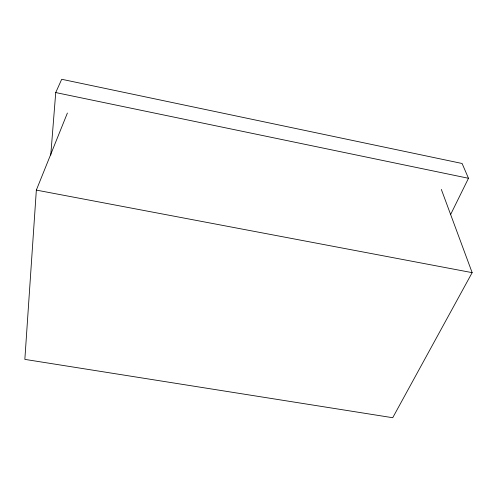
<?xml version="1.0" encoding="UTF-8"?>
<svg xmlns="http://www.w3.org/2000/svg" width="497" height="497" viewBox="0 0 497 497"><rect width="100%" height="100%" fill="white"/><g stroke="black" fill="none" stroke-linecap="round" stroke-linejoin="round"><path stroke-width="0.75" d="M67.399 113.036L36.343 190.102L24.85 359.381L392.717 417.722L472.15 272.648L441.336 189.419M50.762 155.07L55.732 92.56L61.709 79.278L462.104 163.488L468.485 178.286L450.661 214.443M36.343 190.102L472.15 272.648M55.732 92.56L468.485 178.286"/></g></svg>
